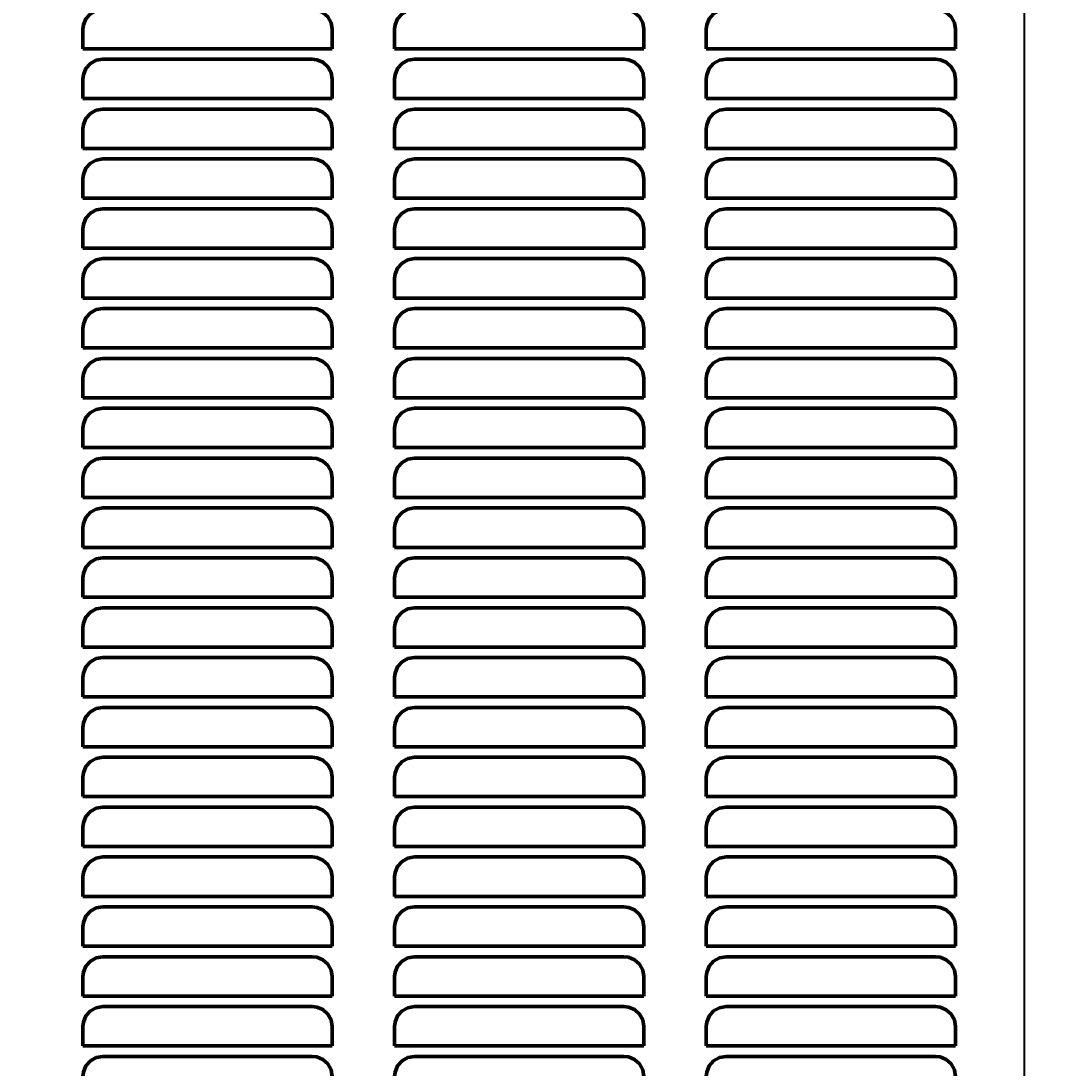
# Model space of a CAD drawing. Header units: inches. Extents: x -0.3 to 42.3, y 0 to 41.9.
# Drawn here: x 21.69 to 31.97, y 10.13 to 20.63 of the extents above; entities that cross this region are included whole.
import ezdxf

# ---------------------------------------------------------------- set-up
doc = ezdxf.new("R2010")
doc.units = ezdxf.units.IN
doc.header["$MEASUREMENT"] = 0
for name, color, linetype, lineweight in [('AM_0', 7, 'Continuous', 50), ('AM_4', 3, 'Continuous', 25), ('AM_5', 3, 'Continuous', 25)]:
    doc.layers.add(name, color=color, linetype=linetype, lineweight=lineweight)
doc.dimstyles.get("Standard").update_dxf_attribs({"dimtxt": 0.18, "dimasz": 0.18, "dimexe": 0.18, "dimexo": 0.0625, "dimgap": 0.09, "dimtad": 0, "dimtih": 1, "dimtoh": 1, "dimdec": 4, "dimzin": 0, "dimdsep": 46, "dimtxsty": 'Standard', "dimcen": 0.09, "dimadec": 0, "dimazin": 0, "dimtfac": 1, "dimtdec": 4, "dimtofl": 0, "dimtmove": 0, "dimatfit": 3, "dimfxl": 1, "dimtolj": 1, "dimtzin": 0, "dimarcsym": 0})

# ---------------------------------------------------------------- blocks, each defined once
blk = doc.blocks.new('*D1')
at = {"layer": 'AM_5', "color": 0, "lineweight": -2}
for p, q in [((14.375, 41.75), (39.27, 41.75)), ((39.27, 39.75), (39.27, 27.51)), ((39.27, 2), (39.27, 14.24)), ((3.39, 0), (39.27, 0))]:
    blk.add_line(p, q, dxfattribs=at)
at = {"layer": 'AM_5', "color": 0}
for points in [[(39.603, 39.75), (38.937, 39.75), (39.27, 41.75)], [(38.937, 2), (39.603, 2), (39.27, 0)]]:
    blk.add_solid(points, dxfattribs=at)
at = {"layer": 'Defpoints', "color": 0}
for p in [(14.375, 41.75), (3.39, 0), (39.27, 0)]:
    blk.add_point(p, dxfattribs=at)
at = {"layer": 'AM_5', "color": 0, "insert": (39.27, 20.875), "char_height": 2, "attachment_point": 5, "rotation": 90}
blk.add_mtext('\\A1;41.75 in', dxfattribs=at)

msp = doc.modelspace()

# ---------------------------------------------------------------- linework, layer by layer
at = {"layer": 'AM_0'}
for p, q in [((22.314, 20.55), (22.314, 20.355)), ((24.814, 20.355), (24.814, 20.55)), ((25.439, 20.55), (25.439, 20.355)), ((27.939, 20.355), (27.939, 20.55)), ((28.564, 20.55), (28.564, 20.355)), ((31.064, 20.355), (31.064, 20.55)), ((22.314, 20.355), (24.814, 20.355)), ((25.439, 20.355), (27.939, 20.355)), ((28.564, 20.355), (31.064, 20.355)), ((24.614, 20.25), (22.514, 20.25)), ((27.739, 20.25), (25.639, 20.25)), ((30.864, 20.25), (28.764, 20.25)), ((22.314, 20.05), (22.314, 19.855)), ((24.814, 19.855), (24.814, 20.05)), ((25.439, 20.05), (25.439, 19.855)), ((27.939, 19.855), (27.939, 20.05)), ((28.564, 20.05), (28.564, 19.855)), ((31.064, 19.855), (31.064, 20.05)), ((22.314, 19.855), (24.814, 19.855)), ((25.439, 19.855), (27.939, 19.855)), ((28.564, 19.855), (31.064, 19.855)), ((24.614, 19.75), (22.514, 19.75)), ((27.739, 19.75), (25.639, 19.75)), ((30.864, 19.75), (28.764, 19.75)), ((22.314, 19.55), (22.314, 19.355)), ((24.814, 19.355), (24.814, 19.55)), ((25.439, 19.55), (25.439, 19.355)), ((27.939, 19.355), (27.939, 19.55)), ((28.564, 19.55), (28.564, 19.355)), ((31.064, 19.355), (31.064, 19.55)), ((22.314, 19.355), (24.814, 19.355)), ((25.439, 19.355), (27.939, 19.355)), ((28.564, 19.355), (31.064, 19.355)), ((24.614, 19.25), (22.514, 19.25)), ((27.739, 19.25), (25.639, 19.25)), ((30.864, 19.25), (28.764, 19.25)), ((22.314, 19.05), (22.314, 18.855)), ((24.814, 18.855), (24.814, 19.05)), ((25.439, 19.05), (25.439, 18.855)), ((27.939, 18.855), (27.939, 19.05)), ((28.564, 19.05), (28.564, 18.855)), ((31.064, 18.855), (31.064, 19.05)), ((22.314, 18.855), (24.814, 18.855)), ((25.439, 18.855), (27.939, 18.855)), ((28.564, 18.855), (31.064, 18.855)), ((24.614, 18.75), (22.514, 18.75)), ((27.739, 18.75), (25.639, 18.75)), ((30.864, 18.75), (28.764, 18.75)), ((22.314, 18.55), (22.314, 18.355)), ((24.814, 18.355), (24.814, 18.55)), ((25.439, 18.55), (25.439, 18.355)), ((27.939, 18.355), (27.939, 18.55)), ((28.564, 18.55), (28.564, 18.355)), ((31.064, 18.355), (31.064, 18.55)), ((22.314, 18.355), (24.814, 18.355)), ((25.439, 18.355), (27.939, 18.355)), ((28.564, 18.355), (31.064, 18.355)), ((24.614, 18.25), (22.514, 18.25)), ((27.739, 18.25), (25.639, 18.25)), ((30.864, 18.25), (28.764, 18.25)), ((22.314, 18.05), (22.314, 17.855)), ((24.814, 17.855), (24.814, 18.05)), ((25.439, 18.05), (25.439, 17.855)), ((27.939, 17.855), (27.939, 18.05)), ((28.564, 18.05), (28.564, 17.855)), ((31.064, 17.855), (31.064, 18.05)), ((22.314, 17.855), (24.814, 17.855)), ((25.439, 17.855), (27.939, 17.855)), ((28.564, 17.855), (31.064, 17.855)), ((24.614, 17.75), (22.514, 17.75)), ((27.739, 17.75), (25.639, 17.75)), ((30.864, 17.75), (28.764, 17.75)), ((22.314, 17.55), (22.314, 17.355)), ((24.814, 17.355), (24.814, 17.55)), ((25.439, 17.55), (25.439, 17.355)), ((27.939, 17.355), (27.939, 17.55)), ((28.564, 17.55), (28.564, 17.355)), ((31.064, 17.355), (31.064, 17.55)), ((22.314, 17.355), (24.814, 17.355)), ((25.439, 17.355), (27.939, 17.355)), ((28.564, 17.355), (31.064, 17.355)), ((24.614, 17.25), (22.514, 17.25)), ((27.739, 17.25), (25.639, 17.25)), ((30.864, 17.25), (28.764, 17.25)), ((22.314, 17.05), (22.314, 16.855)), ((24.814, 16.855), (24.814, 17.05)), ((25.439, 17.05), (25.439, 16.855)), ((27.939, 16.855), (27.939, 17.05)), ((28.564, 17.05), (28.564, 16.855)), ((31.064, 16.855), (31.064, 17.05)), ((22.314, 16.855), (24.814, 16.855)), ((25.439, 16.855), (27.939, 16.855)), ((28.564, 16.855), (31.064, 16.855)), ((24.614, 16.75), (22.514, 16.75)), ((27.739, 16.75), (25.639, 16.75)), ((30.864, 16.75), (28.764, 16.75)), ((22.314, 16.55), (22.314, 16.355)), ((24.814, 16.355), (24.814, 16.55)), ((25.439, 16.55), (25.439, 16.355)), ((27.939, 16.355), (27.939, 16.55)), ((28.564, 16.55), (28.564, 16.355)), ((31.064, 16.355), (31.064, 16.55)), ((22.314, 16.355), (24.814, 16.355)), ((25.439, 16.355), (27.939, 16.355)), ((28.564, 16.355), (31.064, 16.355)), ((24.614, 16.25), (22.514, 16.25)), ((27.739, 16.25), (25.639, 16.25)), ((30.864, 16.25), (28.764, 16.25)), ((22.314, 16.05), (22.314, 15.855)), ((24.814, 15.855), (24.814, 16.05)), ((25.439, 16.05), (25.439, 15.855)), ((27.939, 15.855), (27.939, 16.05)), ((28.564, 16.05), (28.564, 15.855)), ((31.064, 15.855), (31.064, 16.05)), ((22.314, 15.855), (24.814, 15.855)), ((25.439, 15.855), (27.939, 15.855)), ((28.564, 15.855), (31.064, 15.855)), ((24.614, 15.75), (22.514, 15.75)), ((27.739, 15.75), (25.639, 15.75)), ((30.864, 15.75), (28.764, 15.75)), ((22.314, 15.55), (22.314, 15.355)), ((24.814, 15.355), (24.814, 15.55)), ((25.439, 15.55), (25.439, 15.355)), ((27.939, 15.355), (27.939, 15.55)), ((28.564, 15.55), (28.564, 15.355)), ((31.064, 15.355), (31.064, 15.55)), ((22.314, 15.355), (24.814, 15.355)), ((25.439, 15.355), (27.939, 15.355)), ((28.564, 15.355), (31.064, 15.355)), ((24.614, 15.25), (22.514, 15.25)), ((27.739, 15.25), (25.639, 15.25)), ((30.864, 15.25), (28.764, 15.25)), ((22.314, 15.05), (22.314, 14.855)), ((24.814, 14.855), (24.814, 15.05)), ((25.439, 15.05), (25.439, 14.855)), ((27.939, 14.855), (27.939, 15.05)), ((28.564, 15.05), (28.564, 14.855)), ((31.064, 14.855), (31.064, 15.05)), ((22.314, 14.855), (24.814, 14.855)), ((25.439, 14.855), (27.939, 14.855)), ((28.564, 14.855), (31.064, 14.855)), ((24.614, 14.75), (22.514, 14.75)), ((27.739, 14.75), (25.639, 14.75)), ((30.864, 14.75), (28.764, 14.75)), ((22.314, 14.55), (22.314, 14.355)), ((24.814, 14.355), (24.814, 14.55)), ((25.439, 14.55), (25.439, 14.355)), ((27.939, 14.355), (27.939, 14.55)), ((28.564, 14.55), (28.564, 14.355)), ((31.064, 14.355), (31.064, 14.55)), ((22.314, 14.355), (24.814, 14.355)), ((25.439, 14.355), (27.939, 14.355)), ((28.564, 14.355), (31.064, 14.355)), ((24.614, 14.25), (22.514, 14.25)), ((27.739, 14.25), (25.639, 14.25)), ((30.864, 14.25), (28.764, 14.25)), ((22.314, 14.05), (22.314, 13.855)), ((24.814, 13.855), (24.814, 14.05)), ((25.439, 14.05), (25.439, 13.855)), ((27.939, 13.855), (27.939, 14.05)), ((28.564, 14.05), (28.564, 13.855)), ((31.064, 13.855), (31.064, 14.05)), ((22.314, 13.855), (24.814, 13.855)), ((25.439, 13.855), (27.939, 13.855)), ((28.564, 13.855), (31.064, 13.855)), ((24.614, 13.75), (22.514, 13.75)), ((27.739, 13.75), (25.639, 13.75)), ((30.864, 13.75), (28.764, 13.75)), ((22.314, 13.55), (22.314, 13.355)), ((24.814, 13.355), (24.814, 13.55)), ((25.439, 13.55), (25.439, 13.355)), ((27.939, 13.355), (27.939, 13.55)), ((28.564, 13.55), (28.564, 13.355)), ((31.064, 13.355), (31.064, 13.55)), ((22.314, 13.355), (24.814, 13.355)), ((25.439, 13.355), (27.939, 13.355)), ((28.564, 13.355), (31.064, 13.355)), ((24.614, 13.25), (22.514, 13.25)), ((27.739, 13.25), (25.639, 13.25)), ((30.864, 13.25), (28.764, 13.25)), ((22.314, 13.05), (22.314, 12.855)), ((24.814, 12.855), (24.814, 13.05)), ((25.439, 13.05), (25.439, 12.855)), ((27.939, 12.855), (27.939, 13.05)), ((28.564, 13.05), (28.564, 12.855)), ((31.064, 12.855), (31.064, 13.05)), ((22.314, 12.855), (24.814, 12.855)), ((25.439, 12.855), (27.939, 12.855)), ((28.564, 12.855), (31.064, 12.855)), ((24.614, 12.75), (22.514, 12.75)), ((27.739, 12.75), (25.639, 12.75)), ((30.864, 12.75), (28.764, 12.75)), ((22.314, 12.55), (22.314, 12.355)), ((24.814, 12.355), (24.814, 12.55)), ((25.439, 12.55), (25.439, 12.355)), ((27.939, 12.355), (27.939, 12.55)), ((28.564, 12.55), (28.564, 12.355)), ((31.064, 12.355), (31.064, 12.55)), ((22.314, 12.355), (24.814, 12.355)), ((25.439, 12.355), (27.939, 12.355)), ((28.564, 12.355), (31.064, 12.355)), ((24.614, 12.25), (22.514, 12.25)), ((27.739, 12.25), (25.639, 12.25)), ((30.864, 12.25), (28.764, 12.25)), ((22.314, 12.05), (22.314, 11.855)), ((24.814, 11.855), (24.814, 12.05)), ((25.439, 12.05), (25.439, 11.855)), ((27.939, 11.855), (27.939, 12.05)), ((28.564, 12.05), (28.564, 11.855)), ((31.064, 11.855), (31.064, 12.05)), ((22.314, 11.855), (24.814, 11.855)), ((25.439, 11.855), (27.939, 11.855)), ((28.564, 11.855), (31.064, 11.855)), ((24.614, 11.75), (22.514, 11.75)), ((27.739, 11.75), (25.639, 11.75)), ((30.864, 11.75), (28.764, 11.75)), ((22.314, 11.55), (22.314, 11.355)), ((24.814, 11.355), (24.814, 11.55)), ((25.439, 11.55), (25.439, 11.355)), ((27.939, 11.355), (27.939, 11.55)), ((28.564, 11.55), (28.564, 11.355)), ((31.064, 11.355), (31.064, 11.55)), ((22.314, 11.355), (24.814, 11.355)), ((25.439, 11.355), (27.939, 11.355)), ((28.564, 11.355), (31.064, 11.355)), ((24.614, 11.25), (22.514, 11.25)), ((27.739, 11.25), (25.639, 11.25)), ((30.864, 11.25), (28.764, 11.25)), ((22.314, 11.05), (22.314, 10.855)), ((24.814, 10.855), (24.814, 11.05)), ((25.439, 11.05), (25.439, 10.855)), ((27.939, 10.855), (27.939, 11.05)), ((28.564, 11.05), (28.564, 10.855)), ((31.064, 10.855), (31.064, 11.05)), ((22.314, 10.855), (24.814, 10.855)), ((25.439, 10.855), (27.939, 10.855)), ((28.564, 10.855), (31.064, 10.855)), ((24.614, 10.75), (22.514, 10.75)), ((27.739, 10.75), (25.639, 10.75)), ((30.864, 10.75), (28.764, 10.75)), ((22.314, 10.55), (22.314, 10.355)), ((24.814, 10.355), (24.814, 10.55)), ((25.439, 10.55), (25.439, 10.355)), ((27.939, 10.355), (27.939, 10.55)), ((28.564, 10.55), (28.564, 10.355)), ((31.064, 10.355), (31.064, 10.55)), ((22.314, 10.355), (24.814, 10.355)), ((25.439, 10.355), (27.939, 10.355)), ((28.564, 10.355), (31.064, 10.355)), ((24.614, 10.25), (22.514, 10.25)), ((27.739, 10.25), (25.639, 10.25)), ((30.864, 10.25), (28.764, 10.25))]:
    msp.add_line(p, q, dxfattribs=at)
for points in [[(22.514, 20.75), (22.44776, 20.73871), (22.38898, 20.70611), (22.34433, 20.65589), (22.31884, 20.59374), (22.314, 20.55)], [(24.814, 20.55), (24.80276, 20.61611), (24.77031, 20.67476), (24.7203, 20.71941), (24.65825, 20.74504), (24.614, 20.75)], [(25.639, 20.75), (25.57269, 20.73869), (25.51385, 20.706), (25.46919, 20.65567), (25.44378, 20.59347), (25.439, 20.55)], [(27.939, 20.55), (27.92779, 20.61601), (27.89546, 20.67458), (27.84559, 20.71923), (27.78362, 20.74496), (27.739, 20.75)], [(28.764, 20.75), (28.69758, 20.73865), (28.63864, 20.70584), (28.59399, 20.65534), (28.56869, 20.59307), (28.564, 20.55)], [(31.064, 20.55), (31.05284, 20.61588), (31.02066, 20.67433), (30.97099, 20.71897), (30.90912, 20.74484), (30.864, 20.75)], [(22.514, 20.25), (22.44776, 20.23871), (22.38898, 20.20611), (22.34433, 20.15589), (22.31884, 20.09374), (22.314, 20.05)], [(24.814, 20.05), (24.80276, 20.11611), (24.77031, 20.17476), (24.7203, 20.21941), (24.65825, 20.24504), (24.614, 20.25)], [(25.639, 20.25), (25.57269, 20.23869), (25.51385, 20.206), (25.46919, 20.15567), (25.44378, 20.09347), (25.439, 20.05)], [(27.939, 20.05), (27.92779, 20.11601), (27.89546, 20.17458), (27.84559, 20.21923), (27.78362, 20.24496), (27.739, 20.25)], [(28.764, 20.25), (28.69758, 20.23865), (28.63864, 20.20584), (28.59399, 20.15534), (28.56869, 20.09307), (28.564, 20.05)], [(31.064, 20.05), (31.05284, 20.11588), (31.02066, 20.17433), (30.97099, 20.21897), (30.90912, 20.24484), (30.864, 20.25)], [(22.514, 19.75), (22.44776, 19.73871), (22.38898, 19.70611), (22.34433, 19.65589), (22.31884, 19.59374), (22.314, 19.55)], [(24.814, 19.55), (24.80276, 19.61611), (24.77031, 19.67476), (24.7203, 19.71941), (24.65825, 19.74504), (24.614, 19.75)], [(25.639, 19.75), (25.57269, 19.73869), (25.51385, 19.706), (25.46919, 19.65567), (25.44378, 19.59347), (25.439, 19.55)], [(27.939, 19.55), (27.92779, 19.61601), (27.89546, 19.67458), (27.84559, 19.71923), (27.78362, 19.74496), (27.739, 19.75)], [(28.764, 19.75), (28.69758, 19.73865), (28.63864, 19.70584), (28.59399, 19.65534), (28.56869, 19.59307), (28.564, 19.55)], [(31.064, 19.55), (31.05284, 19.61588), (31.02066, 19.67433), (30.97099, 19.71897), (30.90912, 19.74484), (30.864, 19.75)], [(22.514, 19.25), (22.44776, 19.23871), (22.38898, 19.20611), (22.34433, 19.15589), (22.31884, 19.09374), (22.314, 19.05)], [(24.814, 19.05), (24.80276, 19.11611), (24.77031, 19.17476), (24.7203, 19.21941), (24.65825, 19.24504), (24.614, 19.25)], [(25.639, 19.25), (25.57269, 19.23869), (25.51385, 19.206), (25.46919, 19.15567), (25.44378, 19.09347), (25.439, 19.05)], [(27.939, 19.05), (27.92779, 19.11601), (27.89546, 19.17458), (27.84559, 19.21923), (27.78362, 19.24496), (27.739, 19.25)], [(28.764, 19.25), (28.69758, 19.23865), (28.63864, 19.20584), (28.59399, 19.15534), (28.56869, 19.09307), (28.564, 19.05)], [(31.064, 19.05), (31.05284, 19.11588), (31.02066, 19.17433), (30.97099, 19.21897), (30.90912, 19.24484), (30.864, 19.25)], [(22.514, 18.75), (22.44776, 18.73871), (22.38898, 18.70611), (22.34433, 18.65589), (22.31884, 18.59374), (22.314, 18.55)], [(24.814, 18.55), (24.80276, 18.61611), (24.77031, 18.67476), (24.7203, 18.71941), (24.65825, 18.74504), (24.614, 18.75)], [(25.639, 18.75), (25.57269, 18.73869), (25.51385, 18.706), (25.46919, 18.65567), (25.44378, 18.59347), (25.439, 18.55)], [(27.939, 18.55), (27.92779, 18.61601), (27.89546, 18.67458), (27.84559, 18.71923), (27.78362, 18.74496), (27.739, 18.75)], [(28.764, 18.75), (28.69758, 18.73865), (28.63864, 18.70584), (28.59399, 18.65534), (28.56869, 18.59307), (28.564, 18.55)], [(31.064, 18.55), (31.05284, 18.61588), (31.02066, 18.67433), (30.97099, 18.71897), (30.90912, 18.74484), (30.864, 18.75)], [(22.514, 18.25), (22.44776, 18.23871), (22.38898, 18.20611), (22.34433, 18.15589), (22.31884, 18.09374), (22.314, 18.05)], [(24.814, 18.05), (24.80276, 18.11611), (24.77031, 18.17476), (24.7203, 18.21941), (24.65825, 18.24504), (24.614, 18.25)], [(25.639, 18.25), (25.57269, 18.23869), (25.51385, 18.206), (25.46919, 18.15567), (25.44378, 18.09347), (25.439, 18.05)], [(27.939, 18.05), (27.92779, 18.11601), (27.89546, 18.17458), (27.84559, 18.21923), (27.78362, 18.24496), (27.739, 18.25)], [(28.764, 18.25), (28.69758, 18.23865), (28.63864, 18.20584), (28.59399, 18.15534), (28.56869, 18.09307), (28.564, 18.05)], [(31.064, 18.05), (31.05284, 18.11588), (31.02066, 18.17433), (30.97099, 18.21897), (30.90912, 18.24484), (30.864, 18.25)], [(22.514, 17.75), (22.44776, 17.73871), (22.38898, 17.70611), (22.34433, 17.65589), (22.31884, 17.59374), (22.314, 17.55)], [(24.814, 17.55), (24.80276, 17.61611), (24.77031, 17.67476), (24.7203, 17.71941), (24.65825, 17.74504), (24.614, 17.75)], [(25.639, 17.75), (25.57269, 17.73869), (25.51385, 17.706), (25.46919, 17.65567), (25.44378, 17.59347), (25.439, 17.55)], [(27.939, 17.55), (27.92779, 17.61601), (27.89546, 17.67458), (27.84559, 17.71923), (27.78362, 17.74496), (27.739, 17.75)], [(28.764, 17.75), (28.69758, 17.73865), (28.63864, 17.70584), (28.59399, 17.65534), (28.56869, 17.59307), (28.564, 17.55)], [(31.064, 17.55), (31.05284, 17.61588), (31.02066, 17.67433), (30.97099, 17.71897), (30.90912, 17.74484), (30.864, 17.75)], [(22.514, 17.25), (22.44776, 17.23871), (22.38898, 17.20611), (22.34433, 17.15589), (22.31884, 17.09374), (22.314, 17.05)], [(24.814, 17.05), (24.80276, 17.11611), (24.77031, 17.17476), (24.7203, 17.21941), (24.65825, 17.24504), (24.614, 17.25)], [(25.639, 17.25), (25.57269, 17.23869), (25.51385, 17.206), (25.46919, 17.15567), (25.44378, 17.09347), (25.439, 17.05)], [(27.939, 17.05), (27.92779, 17.11601), (27.89546, 17.17458), (27.84559, 17.21923), (27.78362, 17.24496), (27.739, 17.25)], [(28.764, 17.25), (28.69758, 17.23865), (28.63864, 17.20584), (28.59399, 17.15534), (28.56869, 17.09307), (28.564, 17.05)], [(31.064, 17.05), (31.05284, 17.11588), (31.02066, 17.17433), (30.97099, 17.21897), (30.90912, 17.24484), (30.864, 17.25)], [(22.514, 16.75), (22.44776, 16.73871), (22.38898, 16.70611), (22.34433, 16.65589), (22.31884, 16.59374), (22.314, 16.55)], [(24.814, 16.55), (24.80276, 16.61611), (24.77031, 16.67476), (24.7203, 16.71941), (24.65825, 16.74504), (24.614, 16.75)], [(25.639, 16.75), (25.57269, 16.73869), (25.51385, 16.706), (25.46919, 16.65567), (25.44378, 16.59347), (25.439, 16.55)], [(27.939, 16.55), (27.92779, 16.61601), (27.89546, 16.67458), (27.84559, 16.71923), (27.78362, 16.74496), (27.739, 16.75)], [(28.764, 16.75), (28.69758, 16.73865), (28.63864, 16.70584), (28.59399, 16.65534), (28.56869, 16.59307), (28.564, 16.55)], [(31.064, 16.55), (31.05284, 16.61588), (31.02066, 16.67433), (30.97099, 16.71897), (30.90912, 16.74484), (30.864, 16.75)], [(22.514, 16.25), (22.44776, 16.23871), (22.38898, 16.20611), (22.34433, 16.15589), (22.31884, 16.09374), (22.314, 16.05)], [(24.814, 16.05), (24.80276, 16.11611), (24.77031, 16.17476), (24.7203, 16.21941), (24.65825, 16.24504), (24.614, 16.25)], [(25.639, 16.25), (25.57269, 16.23869), (25.51385, 16.206), (25.46919, 16.15567), (25.44378, 16.09347), (25.439, 16.05)], [(27.939, 16.05), (27.92779, 16.11601), (27.89546, 16.17458), (27.84559, 16.21923), (27.78362, 16.24496), (27.739, 16.25)], [(28.764, 16.25), (28.69758, 16.23865), (28.63864, 16.20584), (28.59399, 16.15534), (28.56869, 16.09307), (28.564, 16.05)], [(31.064, 16.05), (31.05284, 16.11588), (31.02066, 16.17433), (30.97099, 16.21897), (30.90912, 16.24484), (30.864, 16.25)], [(22.514, 15.75), (22.44776, 15.73871), (22.38898, 15.70611), (22.34433, 15.65589), (22.31884, 15.59374), (22.314, 15.55)], [(24.814, 15.55), (24.80276, 15.61611), (24.77031, 15.67476), (24.7203, 15.71941), (24.65825, 15.74504), (24.614, 15.75)], [(25.639, 15.75), (25.57269, 15.73869), (25.51385, 15.706), (25.46919, 15.65567), (25.44378, 15.59347), (25.439, 15.55)], [(27.939, 15.55), (27.92779, 15.61601), (27.89546, 15.67458), (27.84559, 15.71923), (27.78362, 15.74496), (27.739, 15.75)], [(28.764, 15.75), (28.69758, 15.73865), (28.63864, 15.70584), (28.59399, 15.65534), (28.56869, 15.59307), (28.564, 15.55)], [(31.064, 15.55), (31.05284, 15.61588), (31.02066, 15.67433), (30.97099, 15.71897), (30.90912, 15.74484), (30.864, 15.75)], [(22.514, 15.25), (22.44776, 15.23871), (22.38898, 15.20611), (22.34433, 15.15589), (22.31884, 15.09374), (22.314, 15.05)], [(24.814, 15.05), (24.80276, 15.11611), (24.77031, 15.17476), (24.7203, 15.21941), (24.65825, 15.24504), (24.614, 15.25)], [(25.639, 15.25), (25.57269, 15.23869), (25.51385, 15.206), (25.46919, 15.15567), (25.44378, 15.09347), (25.439, 15.05)], [(27.939, 15.05), (27.92779, 15.11601), (27.89546, 15.17458), (27.84559, 15.21923), (27.78362, 15.24496), (27.739, 15.25)], [(28.764, 15.25), (28.69758, 15.23865), (28.63864, 15.20584), (28.59399, 15.15534), (28.56869, 15.09307), (28.564, 15.05)], [(31.064, 15.05), (31.05284, 15.11588), (31.02066, 15.17433), (30.97099, 15.21897), (30.90912, 15.24484), (30.864, 15.25)], [(22.514, 14.75), (22.44776, 14.73871), (22.38898, 14.70611), (22.34433, 14.65589), (22.31884, 14.59374), (22.314, 14.55)], [(24.814, 14.55), (24.80276, 14.61611), (24.77031, 14.67476), (24.7203, 14.71941), (24.65825, 14.74504), (24.614, 14.75)], [(25.639, 14.75), (25.57269, 14.73869), (25.51385, 14.706), (25.46919, 14.65567), (25.44378, 14.59347), (25.439, 14.55)], [(27.939, 14.55), (27.92779, 14.61601), (27.89546, 14.67458), (27.84559, 14.71923), (27.78362, 14.74496), (27.739, 14.75)], [(28.764, 14.75), (28.69758, 14.73865), (28.63864, 14.70584), (28.59399, 14.65534), (28.56869, 14.59307), (28.564, 14.55)], [(31.064, 14.55), (31.05284, 14.61588), (31.02066, 14.67433), (30.97099, 14.71897), (30.90912, 14.74484), (30.864, 14.75)], [(22.514, 14.25), (22.44776, 14.23871), (22.38898, 14.20611), (22.34433, 14.15589), (22.31884, 14.09374), (22.314, 14.05)], [(24.814, 14.05), (24.80276, 14.11611), (24.77031, 14.17476), (24.7203, 14.21941), (24.65825, 14.24504), (24.614, 14.25)], [(25.639, 14.25), (25.57269, 14.23869), (25.51385, 14.206), (25.46919, 14.15567), (25.44378, 14.09347), (25.439, 14.05)], [(27.939, 14.05), (27.92779, 14.11601), (27.89546, 14.17458), (27.84559, 14.21923), (27.78362, 14.24496), (27.739, 14.25)], [(28.764, 14.25), (28.69758, 14.23865), (28.63864, 14.20584), (28.59399, 14.15534), (28.56869, 14.09307), (28.564, 14.05)], [(31.064, 14.05), (31.05284, 14.11588), (31.02066, 14.17433), (30.97099, 14.21897), (30.90912, 14.24484), (30.864, 14.25)], [(22.514, 13.75), (22.44776, 13.73871), (22.38898, 13.70611), (22.34433, 13.65589), (22.31884, 13.59374), (22.314, 13.55)], [(24.814, 13.55), (24.80276, 13.61611), (24.77031, 13.67476), (24.7203, 13.71941), (24.65825, 13.74504), (24.614, 13.75)], [(25.639, 13.75), (25.57269, 13.73869), (25.51385, 13.706), (25.46919, 13.65567), (25.44378, 13.59347), (25.439, 13.55)], [(27.939, 13.55), (27.92779, 13.61601), (27.89546, 13.67458), (27.84559, 13.71923), (27.78362, 13.74496), (27.739, 13.75)], [(28.764, 13.75), (28.69758, 13.73865), (28.63864, 13.70584), (28.59399, 13.65534), (28.56869, 13.59307), (28.564, 13.55)], [(31.064, 13.55), (31.05284, 13.61588), (31.02066, 13.67433), (30.97099, 13.71897), (30.90912, 13.74484), (30.864, 13.75)], [(22.514, 13.25), (22.44776, 13.23871), (22.38898, 13.20611), (22.34433, 13.15589), (22.31884, 13.09374), (22.314, 13.05)], [(24.814, 13.05), (24.80276, 13.11611), (24.77031, 13.17476), (24.7203, 13.21941), (24.65825, 13.24504), (24.614, 13.25)], [(25.639, 13.25), (25.57269, 13.23869), (25.51385, 13.206), (25.46919, 13.15567), (25.44378, 13.09347), (25.439, 13.05)], [(27.939, 13.05), (27.92779, 13.11601), (27.89546, 13.17458), (27.84559, 13.21923), (27.78362, 13.24496), (27.739, 13.25)], [(28.764, 13.25), (28.69758, 13.23865), (28.63864, 13.20584), (28.59399, 13.15534), (28.56869, 13.09307), (28.564, 13.05)], [(31.064, 13.05), (31.05284, 13.11588), (31.02066, 13.17433), (30.97099, 13.21897), (30.90912, 13.24484), (30.864, 13.25)], [(22.514, 12.75), (22.44776, 12.73871), (22.38898, 12.70611), (22.34433, 12.65589), (22.31884, 12.59374), (22.314, 12.55)], [(24.814, 12.55), (24.80276, 12.61611), (24.77031, 12.67476), (24.7203, 12.71941), (24.65825, 12.74504), (24.614, 12.75)], [(25.639, 12.75), (25.57269, 12.73869), (25.51385, 12.706), (25.46919, 12.65567), (25.44378, 12.59347), (25.439, 12.55)], [(27.939, 12.55), (27.92779, 12.61601), (27.89546, 12.67458), (27.84559, 12.71923), (27.78362, 12.74496), (27.739, 12.75)], [(28.764, 12.75), (28.69758, 12.73865), (28.63864, 12.70584), (28.59399, 12.65534), (28.56869, 12.59307), (28.564, 12.55)], [(31.064, 12.55), (31.05284, 12.61588), (31.02066, 12.67433), (30.97099, 12.71897), (30.90912, 12.74484), (30.864, 12.75)], [(22.514, 12.25), (22.44776, 12.23871), (22.38898, 12.20611), (22.34433, 12.15589), (22.31884, 12.09374), (22.314, 12.05)], [(24.814, 12.05), (24.80276, 12.11611), (24.77031, 12.17476), (24.7203, 12.21941), (24.65825, 12.24504), (24.614, 12.25)], [(25.639, 12.25), (25.57269, 12.23869), (25.51385, 12.206), (25.46919, 12.15567), (25.44378, 12.09347), (25.439, 12.05)], [(27.939, 12.05), (27.92779, 12.11601), (27.89546, 12.17458), (27.84559, 12.21923), (27.78362, 12.24496), (27.739, 12.25)], [(28.764, 12.25), (28.69758, 12.23865), (28.63864, 12.20584), (28.59399, 12.15534), (28.56869, 12.09307), (28.564, 12.05)], [(31.064, 12.05), (31.05284, 12.11588), (31.02066, 12.17433), (30.97099, 12.21897), (30.90912, 12.24484), (30.864, 12.25)], [(22.514, 11.75), (22.44776, 11.73871), (22.38898, 11.70611), (22.34433, 11.65589), (22.31884, 11.59374), (22.314, 11.55)], [(24.814, 11.55), (24.80276, 11.61611), (24.77031, 11.67476), (24.7203, 11.71941), (24.65825, 11.74504), (24.614, 11.75)], [(25.639, 11.75), (25.57269, 11.73869), (25.51385, 11.706), (25.46919, 11.65567), (25.44378, 11.59347), (25.439, 11.55)], [(27.939, 11.55), (27.92779, 11.61601), (27.89546, 11.67458), (27.84559, 11.71923), (27.78362, 11.74496), (27.739, 11.75)], [(28.764, 11.75), (28.69758, 11.73865), (28.63864, 11.70584), (28.59399, 11.65534), (28.56869, 11.59307), (28.564, 11.55)], [(31.064, 11.55), (31.05284, 11.61588), (31.02066, 11.67433), (30.97099, 11.71897), (30.90912, 11.74484), (30.864, 11.75)], [(22.514, 11.25), (22.44776, 11.23871), (22.38898, 11.20611), (22.34433, 11.15589), (22.31884, 11.09374), (22.314, 11.05)], [(24.814, 11.05), (24.80276, 11.11611), (24.77031, 11.17476), (24.7203, 11.21941), (24.65825, 11.24504), (24.614, 11.25)], [(25.639, 11.25), (25.57269, 11.23869), (25.51385, 11.206), (25.46919, 11.15567), (25.44378, 11.09347), (25.439, 11.05)], [(27.939, 11.05), (27.92779, 11.11601), (27.89546, 11.17458), (27.84559, 11.21923), (27.78362, 11.24496), (27.739, 11.25)], [(28.764, 11.25), (28.69758, 11.23865), (28.63864, 11.20584), (28.59399, 11.15534), (28.56869, 11.09307), (28.564, 11.05)], [(31.064, 11.05), (31.05284, 11.11588), (31.02066, 11.17433), (30.97099, 11.21897), (30.90912, 11.24484), (30.864, 11.25)], [(22.514, 10.75), (22.44776, 10.73871), (22.38898, 10.70611), (22.34433, 10.65589), (22.31884, 10.59374), (22.314, 10.55)], [(24.814, 10.55), (24.80276, 10.61611), (24.77031, 10.67476), (24.7203, 10.71941), (24.65825, 10.74504), (24.614, 10.75)], [(25.639, 10.75), (25.57269, 10.73869), (25.51385, 10.706), (25.46919, 10.65567), (25.44378, 10.59347), (25.439, 10.55)], [(27.939, 10.55), (27.92779, 10.61601), (27.89546, 10.67458), (27.84559, 10.71923), (27.78362, 10.74496), (27.739, 10.75)], [(28.764, 10.75), (28.69758, 10.73865), (28.63864, 10.70584), (28.59399, 10.65534), (28.56869, 10.59307), (28.564, 10.55)], [(31.064, 10.55), (31.05284, 10.61588), (31.02066, 10.67433), (30.97099, 10.71897), (30.90912, 10.74484), (30.864, 10.75)], [(22.514, 10.25), (22.44776, 10.23871), (22.38898, 10.20611), (22.34433, 10.15589), (22.31884, 10.09374), (22.314, 10.05)], [(24.814, 10.05), (24.80276, 10.11611), (24.77031, 10.17476), (24.7203, 10.21941), (24.65825, 10.24504), (24.614, 10.25)], [(25.639, 10.25), (25.57269, 10.23869), (25.51385, 10.206), (25.46919, 10.15567), (25.44378, 10.09347), (25.439, 10.05)], [(27.939, 10.05), (27.92779, 10.11601), (27.89546, 10.17458), (27.84559, 10.21923), (27.78362, 10.24496), (27.739, 10.25)], [(28.764, 10.25), (28.69758, 10.23865), (28.63864, 10.20584), (28.59399, 10.15534), (28.56869, 10.09307), (28.564, 10.05)], [(31.064, 10.05), (31.05284, 10.11588), (31.02066, 10.17433), (30.97099, 10.21897), (30.90912, 10.24484), (30.864, 10.25)]]:
    msp.add_lwpolyline(points, dxfattribs=at)
at = {"layer": 'AM_4'}
msp.add_line((31.7511, 41.15), (31.7511, 1.69), dxfattribs=at)

# ---------------------------------------------------------------- dimensions: what is measured, and where the dimension line sits
at = {"layer": 'AM_5'}
dim = msp.add_linear_dim(base=(39.27, 0), p1=(14.375, 41.75), p2=(3.39, 0), angle=90, text='41.75 in', dimstyle='Standard', override={"dimtxt": 2, "dimasz": 2, "dimexe": 0, "dimexo": 0, "dimgap": 0.6}, dxfattribs=at)
dim.commit()
dim.dimension.update_dxf_attribs({"geometry": '*D1', "text_midpoint": (39.27, 20.875), "dimtype": 160, "text_rotation": 90})

doc.saveas('drawing.dxf')
